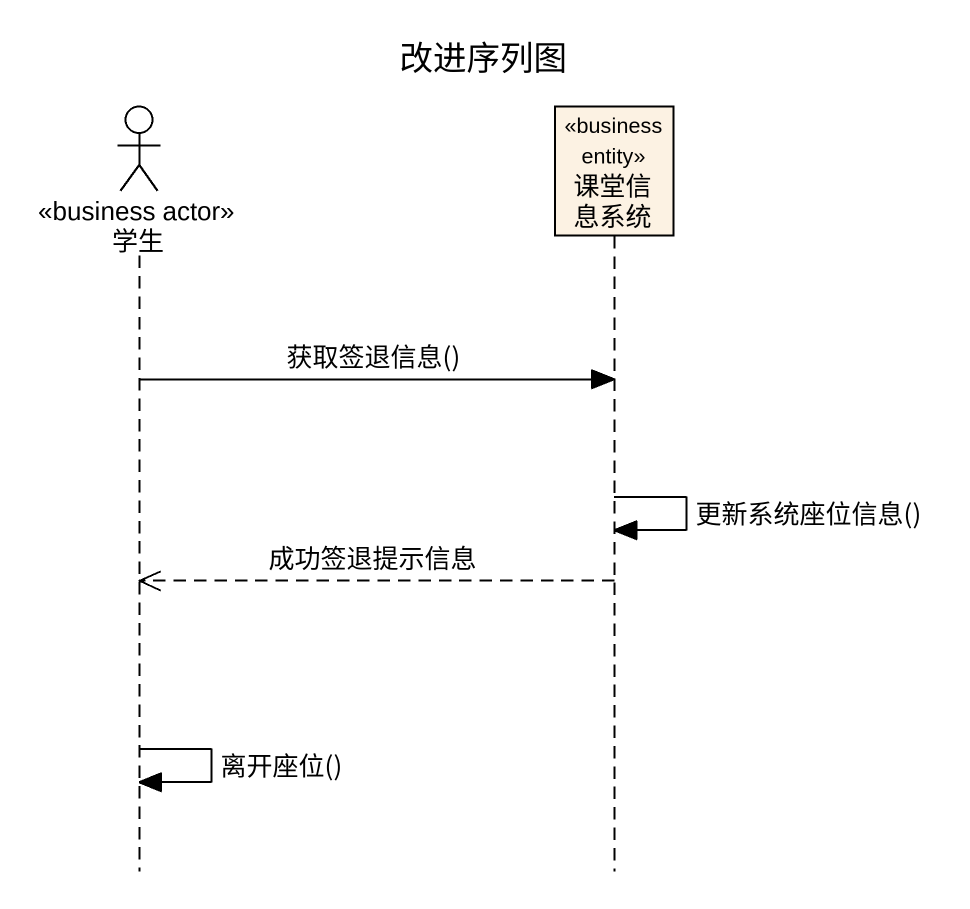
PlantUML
@startuml
title 改进序列图
hide footbox
actor 学生 <<business actor>>
participant 课堂信息系统 <<business entity>>

学生 -> 课堂信息系统 : 获取签退信息()
课堂信息系统 -> 课堂信息系统 : 更新系统座位信息()
课堂信息系统 -->> 学生 : 成功签退提示信息
学生 -> 学生 : 离开座位()
@enduml
